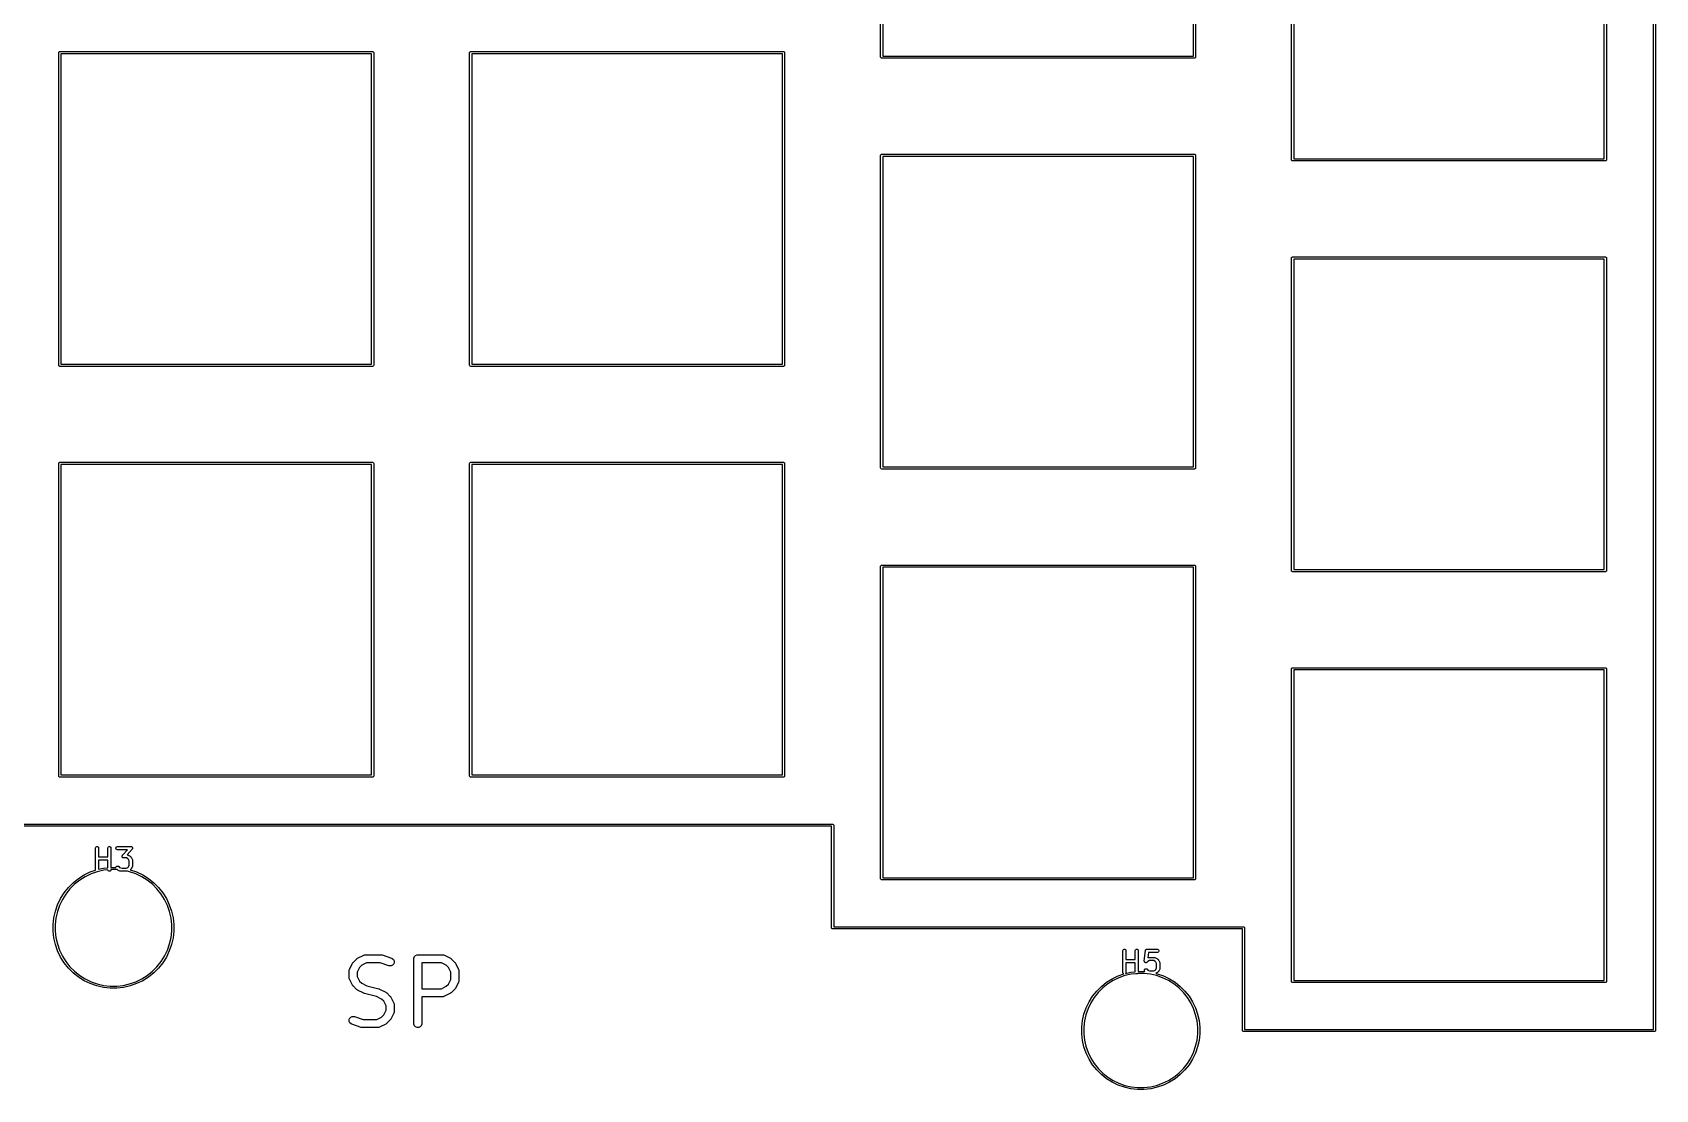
# Model space of a CAD drawing. Extents: x 33 to 314, y -190 to -72.
# Drawn here: x 238.4 to 313.6, y -164.6 to -115.6 of the extents above; entities that cross this region are included whole.
import ezdxf

# ---------------------------------------------------------------- set-up
doc = ezdxf.new("R2010")
doc.units = 0
doc.layers.add('BLACK', color=7, linetype='CONTINUOUS')

msp = doc.modelspace()

# ---------------------------------------------------------------- linework, layer by layer
at = {"layer": 'BLACK', "linetype": 'CONTINUOUS'}
for p, q in [((313.5055, -161.8125), (313.5055, -85.7125)), ((313.6055, -85.6625), (313.6055, -161.8625)), ((277.6805, -116.725), (277.6805, -102.225)), ((277.7805, -102.275), (277.7805, -116.675)), ((292.1805, -116.675), (292.1805, -102.275)), ((292.2805, -102.225), (292.2805, -116.725)), ((296.7305, -121.4875), (296.7305, -106.9875)), ((296.8305, -107.0375), (296.8305, -121.4375)), ((311.2305, -121.4375), (311.2305, -107.0375)), ((311.3305, -106.9875), (311.3305, -121.4875)), ((239.5805, -116.5125), (239.584306, -116.493366)), ((239.5805, -131.0125), (239.5805, -116.5125)), ((239.584306, -116.493366), (239.611366, -116.466306)), ((239.611366, -116.466306), (239.6305, -116.4625)), ((239.6305, -116.4625), (254.1305, -116.4625)), ((239.6805, -116.5625), (239.6805, -130.9625)), ((254.0805, -116.5625), (239.6805, -116.5625)), ((254.0805, -130.9625), (254.0805, -116.5625)), ((254.1305, -116.4625), (254.149634, -116.466306)), ((254.149634, -116.466306), (254.176694, -116.493366)), ((254.176694, -116.493366), (254.1805, -116.5125)), ((254.1805, -116.5125), (254.1805, -131.0125)), ((258.6305, -116.5125), (258.634306, -116.493366)), ((258.6305, -131.0125), (258.6305, -116.5125)), ((258.634306, -116.493366), (258.661366, -116.466306)), ((258.661366, -116.466306), (258.6805, -116.4625)), ((258.6805, -116.4625), (273.1805, -116.4625)), ((258.7305, -116.5625), (258.7305, -130.9625)), ((273.1305, -116.5625), (258.7305, -116.5625)), ((273.1305, -130.9625), (273.1305, -116.5625)), ((273.1805, -116.4625), (273.199634, -116.466306)), ((273.199634, -116.466306), (273.226694, -116.493366)), ((273.226694, -116.493366), (273.2305, -116.5125)), ((273.2305, -116.5125), (273.2305, -131.0125)), ((277.684306, -116.744134), (277.6805, -116.725)), ((277.711366, -116.771194), (277.684306, -116.744134)), ((277.7305, -116.775), (277.711366, -116.771194)), ((292.2305, -116.775), (277.7305, -116.775)), ((277.7805, -116.675), (292.1805, -116.675)), ((292.249634, -116.771194), (292.2305, -116.775)), ((292.276694, -116.744134), (292.249634, -116.771194)), ((292.2805, -116.725), (292.276694, -116.744134)), ((277.6805, -121.275), (277.684306, -121.255866)), ((277.6805, -135.775), (277.6805, -121.275)), ((277.684306, -121.255866), (277.711366, -121.228806)), ((277.711366, -121.228806), (277.7305, -121.225)), ((277.7305, -121.225), (292.2305, -121.225)), ((277.7805, -121.325), (277.7805, -135.725)), ((292.1805, -121.325), (277.7805, -121.325)), ((292.1805, -135.725), (292.1805, -121.325)), ((292.2305, -121.225), (292.249634, -121.228806)), ((292.249634, -121.228806), (292.276694, -121.255866)), ((292.276694, -121.255866), (292.2805, -121.275)), ((292.2805, -121.275), (292.2805, -135.775)), ((296.734306, -121.506634), (296.7305, -121.4875)), ((296.761366, -121.533694), (296.734306, -121.506634)), ((296.7805, -121.5375), (296.761366, -121.533694)), ((311.2805, -121.5375), (296.7805, -121.5375)), ((296.8305, -121.4375), (311.2305, -121.4375)), ((311.299634, -121.533694), (311.2805, -121.5375)), ((311.326694, -121.506634), (311.299634, -121.533694)), ((311.3305, -121.4875), (311.326694, -121.506634)), ((296.7305, -126.0375), (296.734306, -126.018366)), ((296.7305, -140.5375), (296.7305, -126.0375)), ((296.734306, -126.018366), (296.761366, -125.991306)), ((296.761366, -125.991306), (296.7805, -125.9875)), ((296.7805, -125.9875), (311.2805, -125.9875)), ((296.8305, -126.0875), (296.8305, -140.4875)), ((311.2305, -126.0875), (296.8305, -126.0875)), ((311.2305, -140.4875), (311.2305, -126.0875)), ((311.2805, -125.9875), (311.299634, -125.991306)), ((311.299634, -125.991306), (311.326694, -126.018366)), ((311.326694, -126.018366), (311.3305, -126.0375)), ((311.3305, -126.0375), (311.3305, -140.5375)), ((239.584306, -131.031634), (239.5805, -131.0125)), ((239.611366, -131.058694), (239.584306, -131.031634)), ((239.6305, -131.0625), (239.611366, -131.058694)), ((254.1305, -131.0625), (239.6305, -131.0625)), ((239.6805, -130.9625), (254.0805, -130.9625)), ((254.149634, -131.058694), (254.1305, -131.0625)), ((254.176694, -131.031634), (254.149634, -131.058694)), ((254.1805, -131.0125), (254.176694, -131.031634)), ((258.634306, -131.031634), (258.6305, -131.0125)), ((258.661366, -131.058694), (258.634306, -131.031634)), ((258.6805, -131.0625), (258.661366, -131.058694)), ((273.1805, -131.0625), (258.6805, -131.0625)), ((258.7305, -130.9625), (273.1305, -130.9625)), ((273.199634, -131.058694), (273.1805, -131.0625)), ((273.226694, -131.031634), (273.199634, -131.058694)), ((273.2305, -131.0125), (273.226694, -131.031634)), ((239.5805, -135.5625), (239.584306, -135.543366)), ((239.5805, -150.0625), (239.5805, -135.5625)), ((239.584306, -135.543366), (239.611366, -135.516306)), ((239.611366, -135.516306), (239.6305, -135.5125)), ((239.6305, -135.5125), (254.1305, -135.5125)), ((239.6805, -135.6125), (239.6805, -150.0125)), ((254.0805, -135.6125), (239.6805, -135.6125)), ((254.0805, -150.0125), (254.0805, -135.6125)), ((254.1305, -135.5125), (254.149634, -135.516306)), ((254.149634, -135.516306), (254.176694, -135.543366)), ((254.176694, -135.543366), (254.1805, -135.5625)), ((254.1805, -135.5625), (254.1805, -150.0625)), ((258.6305, -135.5625), (258.634306, -135.543366)), ((258.6305, -150.0625), (258.6305, -135.5625)), ((258.634306, -135.543366), (258.661366, -135.516306)), ((258.661366, -135.516306), (258.6805, -135.5125)), ((258.6805, -135.5125), (273.1805, -135.5125)), ((258.7305, -135.6125), (258.7305, -150.0125)), ((273.1305, -135.6125), (258.7305, -135.6125)), ((273.1305, -150.0125), (273.1305, -135.6125)), ((273.1805, -135.5125), (273.199634, -135.516306)), ((273.199634, -135.516306), (273.226694, -135.543366)), ((273.226694, -135.543366), (273.2305, -135.5625)), ((273.2305, -135.5625), (273.2305, -150.0625)), ((277.684306, -135.794134), (277.6805, -135.775)), ((277.711366, -135.821194), (277.684306, -135.794134)), ((277.7305, -135.825), (277.711366, -135.821194)), ((292.2305, -135.825), (277.7305, -135.825)), ((277.7805, -135.725), (292.1805, -135.725)), ((292.249634, -135.821194), (292.2305, -135.825)), ((292.276694, -135.794134), (292.249634, -135.821194)), ((292.2805, -135.775), (292.276694, -135.794134)), ((277.6805, -140.325), (277.684306, -140.305866)), ((277.6805, -154.825), (277.6805, -140.325)), ((277.684306, -140.305866), (277.711366, -140.278806)), ((277.711366, -140.278806), (277.7305, -140.275)), ((277.7305, -140.275), (292.2305, -140.275)), ((277.7805, -140.375), (277.7805, -154.775)), ((292.1805, -140.375), (277.7805, -140.375)), ((292.1805, -154.775), (292.1805, -140.375)), ((292.2305, -140.275), (292.249634, -140.278806)), ((292.249634, -140.278806), (292.276694, -140.305866)), ((292.276694, -140.305866), (292.2805, -140.325)), ((292.2805, -140.325), (292.2805, -154.825)), ((296.734306, -140.556634), (296.7305, -140.5375)), ((296.761366, -140.583694), (296.734306, -140.556634)), ((296.7805, -140.5875), (296.761366, -140.583694)), ((311.2805, -140.5875), (296.7805, -140.5875)), ((296.8305, -140.4875), (311.2305, -140.4875)), ((311.299634, -140.583694), (311.2805, -140.5875)), ((311.326694, -140.556634), (311.299634, -140.583694)), ((311.3305, -140.5375), (311.326694, -140.556634)), ((296.7305, -145.0875), (296.734306, -145.068366)), ((296.7305, -159.5875), (296.7305, -145.0875)), ((296.734306, -145.068366), (296.761366, -145.041306)), ((296.761366, -145.041306), (296.7805, -145.0375)), ((296.7805, -145.0375), (311.2805, -145.0375)), ((296.8305, -145.1375), (296.8305, -159.5375)), ((311.2305, -145.1375), (296.8305, -145.1375)), ((311.2305, -159.5375), (311.2305, -145.1375)), ((311.2805, -145.0375), (311.299634, -145.041306)), ((311.299634, -145.041306), (311.326694, -145.068366)), ((311.326694, -145.068366), (311.3305, -145.0875)), ((311.3305, -145.0875), (311.3305, -159.5875)), ((239.584306, -150.081634), (239.5805, -150.0625)), ((239.611366, -150.108694), (239.584306, -150.081634)), ((239.6305, -150.1125), (239.611366, -150.108694)), ((254.1305, -150.1125), (239.6305, -150.1125)), ((239.6805, -150.0125), (254.0805, -150.0125)), ((254.149634, -150.108694), (254.1305, -150.1125)), ((254.176694, -150.081634), (254.149634, -150.108694)), ((254.1805, -150.0625), (254.176694, -150.081634)), ((258.634306, -150.081634), (258.6305, -150.0625)), ((258.661366, -150.108694), (258.634306, -150.081634)), ((258.6805, -150.1125), (258.661366, -150.108694)), ((273.1805, -150.1125), (258.6805, -150.1125)), ((258.7305, -150.0125), (273.1305, -150.0125)), ((273.199634, -150.108694), (273.1805, -150.1125)), ((273.226694, -150.081634), (273.199634, -150.108694)), ((273.2305, -150.0625), (273.226694, -150.081634)), ((237.3555, -152.2875), (275.4555, -152.2875)), ((275.4055, -152.3875), (237.4055, -152.3875)), ((275.4055, -157.1), (275.4055, -152.3875)), ((275.4555, -152.2875), (275.474634, -152.291306)), ((275.474634, -152.291306), (275.501694, -152.318366)), ((275.501694, -152.318366), (275.5055, -152.3375)), ((275.5055, -152.3375), (275.5055, -157.05)), ((241.281095, -153.404819), (241.282536, -153.390187)), ((241.281095, -154.404819), (241.281095, -153.404819)), ((241.282536, -153.390187), (241.293735, -153.363151)), ((241.293735, -153.363151), (241.314427, -153.342459)), ((241.314427, -153.342459), (241.341463, -153.33126)), ((241.341463, -153.33126), (241.370727, -153.33126)), ((241.370727, -153.33126), (241.397763, -153.342459)), ((241.397763, -153.342459), (241.418455, -153.363151)), ((241.418455, -153.363151), (241.429654, -153.390187)), ((241.429654, -153.390187), (241.431095, -153.404819)), ((241.431095, -153.404819), (241.431095, -153.806009)), ((241.852523, -153.404819), (241.853964, -153.390187)), ((241.852523, -153.806009), (241.852523, -153.404819)), ((241.853964, -153.390187), (241.865163, -153.363151)), ((241.865163, -153.363151), (241.885855, -153.342459)), ((241.885855, -153.342459), (241.912891, -153.33126)), ((241.912891, -153.33126), (241.942155, -153.33126)), ((241.942155, -153.33126), (241.969191, -153.342459)), ((241.969191, -153.342459), (241.989883, -153.363151)), ((241.989883, -153.363151), (242.001082, -153.390187)), ((242.001082, -153.390187), (242.002523, -153.404819)), ((242.002523, -153.404819), (242.002523, -154.302186)), ((242.234917, -153.390187), (242.246116, -153.363151)), ((242.234917, -153.419451), (242.234917, -153.390187)), ((242.246116, -153.446487), (242.234917, -153.419451)), ((242.246116, -153.363151), (242.266808, -153.342459)), ((242.266808, -153.467179), (242.246116, -153.446487)), ((242.266808, -153.342459), (242.293844, -153.33126)), ((242.293844, -153.478378), (242.266808, -153.467179)), ((242.293844, -153.33126), (242.308476, -153.329819)), ((242.308476, -153.479819), (242.293844, -153.478378)), ((242.308476, -153.329819), (242.927523, -153.329819)), ((242.762241, -153.479819), (242.308476, -153.479819)), ((242.537747, -153.736383), (242.762241, -153.479819)), ((242.983966, -153.454207), (242.75707, -153.713516)), ((242.927523, -153.329819), (242.935261, -153.330581)), ((242.935261, -153.330581), (242.937229, -153.33045)), ((242.937229, -153.33045), (242.938584, -153.330908)), ((242.938584, -153.330908), (242.942155, -153.33126)), ((242.942155, -153.33126), (242.953412, -153.335923)), ((242.953412, -153.335923), (242.96495, -153.339825)), ((242.96495, -153.339825), (242.966854, -153.34149)), ((242.966854, -153.34149), (242.969191, -153.342459)), ((242.969191, -153.342459), (242.977801, -153.351069)), ((242.977801, -153.351069), (242.986974, -153.359095)), ((242.988487, -153.447882), (242.983966, -153.454207)), ((242.986974, -153.359095), (242.988096, -153.361364)), ((242.988096, -153.361364), (242.989883, -153.363151)), ((242.989883, -153.446487), (242.988487, -153.447882)), ((242.989883, -153.363151), (242.994543, -153.374401)), ((242.990431, -153.445163), (242.989883, -153.446487)), ((242.992517, -153.442246), (242.990431, -153.445163)), ((242.996418, -153.430708), (242.992517, -153.442246)), ((242.994543, -153.374401), (242.999946, -153.385327)), ((243.001082, -153.419451), (242.996418, -153.430708)), ((242.999946, -153.385327), (243.000114, -153.38785)), ((243.000114, -153.38785), (243.001082, -153.390187)), ((243.001082, -153.390187), (243.001082, -153.402371)), ((243.001082, -153.402371), (243.001892, -153.414525)), ((243.001892, -153.414525), (243.001082, -153.41692)), ((243.001082, -153.41692), (243.001082, -153.419451)), ((241.431095, -153.806009), (241.852523, -153.806009)), ((241.852523, -153.956009), (241.431095, -153.956009)), ((241.431095, -153.956009), (241.431095, -154.387016)), ((241.852523, -154.314394), (241.852523, -153.956009)), ((242.246116, -154.267912), (242.266809, -154.247219)), ((242.266809, -154.247219), (242.293845, -154.236021)), ((242.293845, -154.236021), (242.323108, -154.236021)), ((242.323108, -154.236021), (242.350144, -154.24722)), ((242.350144, -154.24722), (242.36151, -154.256548)), ((242.519821, -153.776065), (242.520631, -153.773669)), ((242.520631, -153.788218), (242.519821, -153.776065)), ((242.520631, -153.771139), (242.525294, -153.759881)), ((242.520631, -153.773669), (242.520631, -153.771139)), ((242.520631, -153.800403), (242.520631, -153.788218)), ((242.521598, -153.802739), (242.520631, -153.800403)), ((242.521767, -153.805263), (242.521598, -153.802739)), ((242.527169, -153.816188), (242.521767, -153.805263)), ((242.525294, -153.759881), (242.529196, -153.748344)), ((242.53183, -153.827439), (242.527169, -153.816188)), ((242.529196, -153.748344), (242.531281, -153.745426)), ((242.531281, -153.745426), (242.53183, -153.744103)), ((242.53183, -153.744103), (242.533225, -153.742707)), ((242.533616, -153.829225), (242.53183, -153.827439)), ((242.533225, -153.742707), (242.537747, -153.736383)), ((242.534739, -153.831495), (242.533616, -153.829225)), ((242.543911, -153.83952), (242.534739, -153.831495)), ((242.552522, -153.848131), (242.543911, -153.83952)), ((242.554858, -153.849099), (242.552522, -153.848131)), ((242.556763, -153.850765), (242.554858, -153.849099)), ((242.5683, -153.854666), (242.556763, -153.850765)), ((242.579558, -153.85933), (242.5683, -153.854666)), ((242.583128, -153.859681), (242.579558, -153.85933)), ((242.584484, -153.86014), (242.583128, -153.859681)), ((242.586451, -153.860008), (242.584484, -153.86014)), ((242.59419, -153.860771), (242.586451, -153.860008)), ((242.719342, -153.860771), (242.59419, -153.860771)), ((242.787858, -153.895029), (242.719342, -153.860771)), ((242.75707, -153.713516), (242.770588, -153.718689)), ((242.770588, -153.718689), (242.865826, -153.766308)), ((242.818265, -153.925436), (242.787858, -153.895029)), ((242.818264, -154.265153), (242.852523, -154.196637)), ((242.852523, -153.993952), (242.818265, -153.925436)), ((242.852523, -154.196637), (242.852523, -153.993952)), ((242.865826, -153.766308), (242.872125, -153.770272)), ((242.872125, -153.770272), (242.873953, -153.77103)), ((242.873953, -153.77103), (242.876009, -153.772718)), ((242.876009, -153.772718), (242.878269, -153.77414)), ((242.878269, -153.77414), (242.879568, -153.775638)), ((242.879568, -153.775638), (242.885318, -153.780357)), ((242.885318, -153.780357), (242.932937, -153.827976)), ((242.932937, -153.827976), (242.937655, -153.833725)), ((242.937655, -153.833725), (242.939154, -153.835025)), ((242.939154, -153.835025), (242.940575, -153.837284)), ((242.940575, -153.837284), (242.942264, -153.839341)), ((242.942264, -153.839341), (242.943021, -153.841168)), ((242.943021, -153.841168), (242.946986, -153.847468)), ((242.946986, -153.847468), (242.994605, -153.942706)), ((242.994605, -153.942706), (242.99986, -153.956437)), ((242.99986, -154.234152), (242.994605, -154.247883)), ((242.99986, -153.956437), (243.000051, -153.959126)), ((243.000051, -154.231462), (242.99986, -154.234152)), ((243.000051, -153.959126), (243.001082, -153.961615)), ((243.001082, -154.228974), (243.000051, -154.231462)), ((243.001082, -153.961615), (243.002523, -153.976247)), ((243.002523, -154.214342), (243.001082, -154.228974)), ((243.002523, -153.976247), (243.002523, -154.214342)), ((240.250749, -155.010545), (240.496435, -154.814617)), ((240.551838, -154.892701), (240.314546, -155.081934)), ((240.496435, -154.814617), (240.762512, -154.64743)), ((240.808825, -154.731225), (240.551838, -154.892701)), ((240.762512, -154.64743), (241.045636, -154.511084)), ((241.082275, -154.599539), (240.808825, -154.731225)), ((241.045636, -154.511084), (241.285697, -154.427082)), ((241.36875, -154.499296), (241.082275, -154.599539)), ((241.282536, -154.419451), (241.281095, -154.404819)), ((241.285697, -154.427082), (241.282536, -154.419451)), ((241.664648, -154.43176), (241.36875, -154.499296)), ((241.431095, -154.387016), (241.64861, -154.337371)), ((241.64861, -154.337371), (241.852523, -154.314394)), ((241.853085, -154.410528), (241.664648, -154.43176)), ((241.853964, -154.419451), (241.853085, -154.410528)), ((241.865163, -154.446487), (241.853964, -154.419451)), ((241.885855, -154.467179), (241.865163, -154.446487)), ((241.912891, -154.478378), (241.885855, -154.467179)), ((241.942155, -154.478378), (241.912891, -154.478378)), ((241.969191, -154.467179), (241.942155, -154.478378)), ((241.989883, -154.446487), (241.969191, -154.467179)), ((242.001082, -154.419451), (241.989883, -154.446487)), ((242.002523, -154.404819), (242.001082, -154.419451)), ((242.002523, -154.302186), (242.234917, -154.302186)), ((242.269754, -154.397778), (242.002523, -154.397778)), ((242.002523, -154.397778), (242.002523, -154.404819)), ((242.234917, -154.294948), (242.246116, -154.267912)), ((242.234917, -154.302186), (242.234917, -154.294948)), ((242.293255, -154.400425), (242.269754, -154.397778)), ((242.303061, -154.410232), (242.293255, -154.400425)), ((242.30881, -154.41495), (242.303061, -154.410232)), ((242.310111, -154.41645), (242.30881, -154.41495)), ((242.31237, -154.417872), (242.310111, -154.41645)), ((242.314427, -154.41956), (242.31237, -154.417872)), ((242.316254, -154.420317), (242.314427, -154.41956)), ((242.322554, -154.424282), (242.316254, -154.420317)), ((242.417792, -154.471901), (242.322554, -154.424282)), ((242.36151, -154.256548), (242.400522, -154.295561)), ((242.400522, -154.295561), (242.454106, -154.322353)), ((242.431523, -154.477156), (242.417792, -154.471901)), ((242.434212, -154.477347), (242.431523, -154.477156)), ((242.436701, -154.478378), (242.434212, -154.477347)), ((242.451333, -154.479819), (242.436701, -154.478378)), ((242.737047, -154.479819), (242.451333, -154.479819)), ((242.454106, -154.322353), (242.520366, -154.329819)), ((242.520366, -154.329819), (242.719342, -154.329819)), ((242.719342, -154.329819), (242.787857, -154.295561)), ((242.751679, -154.478378), (242.737047, -154.479819)), ((242.754168, -154.477346), (242.751679, -154.478378)), ((242.756856, -154.477156), (242.754168, -154.477346)), ((242.761858, -154.475241), (242.756856, -154.477156)), ((242.86725, -154.499296), (242.761858, -154.475241)), ((242.787857, -154.295561), (242.818264, -154.265153)), ((243.153725, -154.599539), (242.86725, -154.499296)), ((242.932937, -154.362613), (242.889276, -154.406273)), ((242.889276, -154.406273), (242.893755, -154.407296)), ((242.893755, -154.407296), (243.190364, -154.511084)), ((242.937655, -154.356863), (242.932937, -154.362613)), ((242.939154, -154.355564), (242.937655, -154.356863)), ((242.940575, -154.353305), (242.939154, -154.355564)), ((242.942265, -154.351247), (242.940575, -154.353305)), ((242.943022, -154.349417), (242.942265, -154.351247)), ((242.946986, -154.343121), (242.943022, -154.349417)), ((242.994605, -154.247883), (242.946986, -154.343121)), ((243.427175, -154.731225), (243.153725, -154.599539)), ((243.190364, -154.511084), (243.473488, -154.64743)), ((243.684162, -154.892701), (243.427175, -154.731225)), ((243.473488, -154.64743), (243.739565, -154.814617)), ((243.921454, -155.081934), (243.684162, -154.892701)), ((243.739565, -154.814617), (243.985251, -155.010545)), ((277.684306, -154.844134), (277.6805, -154.825)), ((277.711366, -154.871194), (277.684306, -154.844134)), ((277.7305, -154.875), (277.711366, -154.871194)), ((292.2305, -154.875), (277.7305, -154.875)), ((277.7805, -154.775), (292.1805, -154.775)), ((292.249634, -154.871194), (292.2305, -154.875)), ((292.276694, -154.844134), (292.249634, -154.871194)), ((292.2805, -154.825), (292.276694, -154.844134)), ((239.529084, -156.027636), (239.66543, -155.744512)), ((239.66543, -155.744512), (239.832617, -155.478435)), ((239.910701, -155.533838), (239.749225, -155.790825)), ((239.832617, -155.478435), (240.028545, -155.232749)), ((240.099934, -155.296546), (239.910701, -155.533838)), ((240.028545, -155.232749), (240.250749, -155.010545)), ((240.314546, -155.081934), (240.099934, -155.296546)), ((244.136066, -155.296546), (243.921454, -155.081934)), ((243.985251, -155.010545), (244.207455, -155.232749)), ((244.325299, -155.533838), (244.136066, -155.296546)), ((244.207455, -155.232749), (244.403383, -155.478435)), ((244.486775, -155.790825), (244.325299, -155.533838)), ((244.403383, -155.478435), (244.57057, -155.744512)), ((244.57057, -155.744512), (244.706916, -156.027636)), ((239.355371, -156.63061), (239.425296, -156.324245)), ((239.425296, -156.324245), (239.529084, -156.027636)), ((239.517296, -156.35075), (239.44976, -156.646648)), ((239.617539, -156.064275), (239.517296, -156.35075)), ((239.749225, -155.790825), (239.617539, -156.064275)), ((244.618461, -156.064275), (244.486775, -155.790825)), ((244.718704, -156.35075), (244.618461, -156.064275)), ((244.706916, -156.027636), (244.810704, -156.324245)), ((244.78624, -156.646648), (244.718704, -156.35075)), ((244.810704, -156.324245), (244.880629, -156.63061)), ((239.320186, -156.942878), (239.355371, -156.63061)), ((239.320186, -156.948246), (239.320186, -156.942878)), ((239.320186, -157.257122), (239.320186, -156.948246)), ((239.355371, -157.56939), (239.320186, -157.257122)), ((239.44976, -156.646648), (239.415778, -156.948246)), ((239.415778, -156.948246), (239.415778, -157.251754)), ((239.415778, -157.251754), (239.44976, -157.553352)), ((244.820222, -156.948246), (244.78624, -156.646648)), ((244.78624, -157.553352), (244.820222, -157.251754)), ((244.820222, -157.251754), (244.820222, -156.948246)), ((244.880629, -156.63061), (244.915814, -156.942878)), ((244.915814, -157.257122), (244.880629, -157.56939)), ((244.915814, -156.942878), (244.915814, -157.257122)), ((275.409306, -157.119134), (275.4055, -157.1)), ((275.436366, -157.146194), (275.409306, -157.119134)), ((275.4555, -157.15), (275.436366, -157.146194)), ((294.4555, -157.15), (275.4555, -157.15)), ((275.5055, -157.05), (294.5055, -157.05)), ((294.4555, -161.8625), (294.4555, -157.15)), ((294.5055, -157.05), (294.524634, -157.053806)), ((294.524634, -157.053806), (294.551694, -157.080866)), ((294.551694, -157.080866), (294.5555, -157.1)), ((294.5555, -157.1), (294.5555, -161.8125)), ((239.425296, -157.875755), (239.355371, -157.56939)), ((239.529084, -158.172364), (239.425296, -157.875755)), ((239.44976, -157.553352), (239.517296, -157.84925)), ((239.517296, -157.84925), (239.617539, -158.135725)), ((244.618461, -158.135725), (244.718704, -157.84925)), ((244.810704, -157.875755), (244.706916, -158.172364)), ((244.718704, -157.84925), (244.78624, -157.553352)), ((244.880629, -157.56939), (244.810704, -157.875755)), ((239.66543, -158.455488), (239.529084, -158.172364)), ((239.617539, -158.135725), (239.749225, -158.409175)), ((239.832617, -158.721565), (239.66543, -158.455488)), ((239.749225, -158.409175), (239.910701, -158.666162)), ((240.028545, -158.967251), (239.832617, -158.721565)), ((239.910701, -158.666162), (240.099934, -158.903454)), ((244.136066, -158.903454), (244.325299, -158.666162)), ((244.403383, -158.721565), (244.207455, -158.967251)), ((244.325299, -158.666162), (244.486775, -158.409175)), ((244.57057, -158.455488), (244.403383, -158.721565)), ((244.486775, -158.409175), (244.618461, -158.135725)), ((244.706916, -158.172364), (244.57057, -158.455488)), ((253.062933, -159.025932), (253.20579, -158.740218)), ((253.20579, -158.740218), (253.2157, -158.724473)), ((253.2157, -158.724473), (253.217595, -158.719901)), ((253.217595, -158.719901), (253.221821, -158.714751)), ((253.221821, -158.714751), (253.225371, -158.709112)), ((253.225371, -158.709112), (253.22911, -158.705868)), ((253.22911, -158.705868), (253.240912, -158.691488)), ((253.240912, -158.691488), (253.383769, -158.548632)), ((253.383769, -158.548632), (253.398151, -158.536828)), ((253.398151, -158.536828), (253.401394, -158.53309)), ((253.401394, -158.53309), (253.407029, -158.529542)), ((253.407029, -158.529542), (253.412182, -158.525314)), ((253.412182, -158.525314), (253.416757, -158.523418)), ((253.416757, -158.523418), (253.4325, -158.513509)), ((253.4325, -158.513509), (253.718215, -158.370652)), ((253.846329, -158.725857), (253.62742, -158.83531)), ((253.718215, -158.370652), (253.752543, -158.357516)), ((253.752543, -158.357516), (253.759263, -158.357038)), ((253.759263, -158.357038), (253.765488, -158.35446)), ((253.765488, -158.35446), (253.802067, -158.350857)), ((253.802067, -158.350857), (254.516352, -158.350857)), ((254.485925, -158.725857), (253.846329, -158.725857)), ((254.885631, -158.859092), (254.485925, -158.725857)), ((254.516352, -158.350857), (254.534867, -158.35268)), ((254.534867, -158.35268), (254.539803, -158.35233)), ((254.539803, -158.35233), (254.546297, -158.353806)), ((254.546297, -158.353806), (254.552931, -158.35446)), ((254.552931, -158.35446), (254.557505, -158.356354)), ((254.557505, -158.356354), (254.575645, -158.360479)), ((254.575645, -158.360479), (255.004216, -158.503336)), ((255.004216, -158.503336), (255.037779, -158.518321)), ((255.037779, -158.518321), (255.093047, -158.566254)), ((255.093047, -158.566254), (255.125765, -158.631691)), ((255.130951, -158.704665), (255.107816, -158.774069)), ((255.125765, -158.631691), (255.130951, -158.704665)), ((256.043138, -158.538357), (256.046741, -158.501778)), ((256.043138, -161.538357), (256.043138, -158.538357)), ((256.046741, -158.501778), (256.074737, -158.434188)), ((256.074737, -158.434188), (256.126469, -158.382456)), ((256.126469, -158.382456), (256.194059, -158.35446)), ((256.194059, -158.35446), (256.230638, -158.350857)), ((256.230638, -158.350857), (257.373495, -158.350857)), ((257.329233, -158.725857), (256.418138, -158.725857)), ((256.418138, -158.725857), (256.418138, -159.922285)), ((257.54814, -158.83531), (257.329233, -158.725857)), ((257.373495, -158.350857), (257.410074, -158.35446)), ((257.410074, -158.35446), (257.416298, -158.357038)), ((257.416298, -158.357038), (257.423019, -158.357516)), ((257.423019, -158.357516), (257.457347, -158.370652)), ((257.457347, -158.370652), (257.743062, -158.513509)), ((257.743062, -158.513509), (257.758804, -158.523418)), ((257.758804, -158.523418), (257.76338, -158.525314)), ((257.76338, -158.525314), (257.768533, -158.529542)), ((257.768533, -158.529542), (257.774168, -158.53309)), ((257.774168, -158.53309), (257.777409, -158.536826)), ((257.777409, -158.536826), (257.791793, -158.548631)), ((257.791793, -158.548631), (257.934649, -158.691488)), ((257.934649, -158.691488), (257.946452, -158.70587)), ((257.946452, -158.70587), (257.950191, -158.709113)), ((257.950191, -158.709113), (257.953739, -158.714749)), ((257.953739, -158.714749), (257.957967, -158.719901)), ((257.957967, -158.719901), (257.959861, -158.724475)), ((257.959861, -158.724475), (257.969772, -158.740218)), ((257.969772, -158.740218), (258.112629, -159.025932)), ((288.906095, -158.167319), (288.907536, -158.152687)), ((288.906095, -159.167319), (288.906095, -158.167319)), ((288.907536, -158.152687), (288.918735, -158.125651)), ((288.918735, -158.125651), (288.939427, -158.104959)), ((288.939427, -158.104959), (288.966463, -158.09376)), ((288.966463, -158.09376), (288.995727, -158.09376)), ((288.995727, -158.09376), (289.022763, -158.104959)), ((289.022763, -158.104959), (289.043455, -158.125651)), ((289.043455, -158.125651), (289.054654, -158.152687)), ((289.054654, -158.152687), (289.056095, -158.167319)), ((289.056095, -158.167319), (289.056095, -158.568509)), ((289.056095, -158.568509), (289.477523, -158.568509)), ((289.477523, -158.718509), (289.056095, -158.718509)), ((289.056095, -158.718509), (289.056095, -159.167319)), ((289.477523, -158.167319), (289.478964, -158.152687)), ((289.477523, -158.568509), (289.477523, -158.167319)), ((289.477523, -159.136789), (289.477523, -158.718509)), ((289.478964, -158.152687), (289.490163, -158.125651)), ((289.490163, -158.125651), (289.510855, -158.104959)), ((289.510855, -158.104959), (289.537891, -158.09376)), ((289.537891, -158.09376), (289.567155, -158.09376)), ((289.567155, -158.09376), (289.594191, -158.104959)), ((289.594191, -158.104959), (289.614883, -158.125651)), ((289.614883, -158.125651), (289.626082, -158.152687)), ((289.626082, -158.152687), (289.627523, -158.167319)), ((289.627523, -158.167319), (289.627523, -159.124204)), ((289.906445, -158.650749), (289.906467, -158.636046)), ((289.907536, -158.654364), (289.906445, -158.650749)), ((289.906467, -158.636046), (289.954086, -158.159856)), ((289.907536, -158.65814), (289.907536, -158.654364)), ((289.91173, -158.668265), (289.907536, -158.65814)), ((289.914898, -158.678765), (289.91173, -158.668265)), ((289.917289, -158.681688), (289.914898, -158.678765)), ((289.918735, -158.685177), (289.917289, -158.681688)), ((289.926488, -158.69293), (289.918735, -158.685177)), ((289.933429, -158.701413), (289.926488, -158.69293)), ((289.936755, -158.703197), (289.933429, -158.701413)), ((289.939427, -158.705869), (289.936755, -158.703197)), ((289.949554, -158.710064), (289.939427, -158.705869)), ((289.959216, -158.715247), (289.949554, -158.710064)), ((289.954086, -158.159856), (289.955155, -158.154523)), ((289.955155, -158.152687), (289.955868, -158.150964)), ((289.955155, -158.154523), (289.955155, -158.152687)), ((289.955868, -158.150964), (289.956976, -158.14544)), ((289.956976, -158.14544), (289.962158, -158.13578)), ((289.962975, -158.715622), (289.959216, -158.715247)), ((289.962158, -158.13578), (289.966354, -158.125651)), ((289.966464, -158.717068), (289.962975, -158.715622)), ((289.966354, -158.125651), (289.969025, -158.122979)), ((289.977425, -158.717068), (289.966464, -158.717068)), ((289.969025, -158.122979), (289.97081, -158.119653)), ((289.97081, -158.119653), (289.979292, -158.112712)), ((289.988335, -158.718159), (289.977425, -158.717068)), ((289.979292, -158.112712), (289.987046, -158.104959)), ((289.987046, -158.104959), (289.990534, -158.103513)), ((289.991951, -158.717068), (289.988335, -158.718159)), ((289.990534, -158.103513), (289.993458, -158.101122)), ((289.995726, -158.717068), (289.991951, -158.717068)), ((289.993458, -158.101122), (290.003955, -158.097954)), ((290.005851, -158.712873), (289.995726, -158.717068)), ((290.003955, -158.097954), (290.014082, -158.09376)), ((290.016351, -158.709706), (290.005851, -158.712873)), ((290.014082, -158.09376), (290.019687, -158.093207)), ((290.019274, -158.707314), (290.016351, -158.709706)), ((290.022763, -158.705869), (290.019274, -158.707314)), ((290.019687, -158.093207), (290.021474, -158.092669)), ((290.021474, -158.092669), (290.023302, -158.092851)), ((290.034128, -158.696542), (290.022763, -158.705869)), ((290.023302, -158.092851), (290.028714, -158.092319)), ((290.028714, -158.092319), (290.504904, -158.092319)), ((290.073141, -158.657529), (290.034128, -158.696542)), ((290.096588, -158.242319), (290.071769, -158.490509)), ((290.071769, -158.490509), (290.090411, -158.481189)), ((290.141657, -158.623271), (290.073141, -158.657529)), ((290.090411, -158.481189), (290.104142, -158.475934)), ((290.504904, -158.242319), (290.096588, -158.242319)), ((290.104142, -158.475934), (290.106831, -158.475742)), ((290.106831, -158.475742), (290.10932, -158.474712)), ((290.10932, -158.474712), (290.123952, -158.473271)), ((290.123952, -158.473271), (290.362047, -158.473271)), ((290.344342, -158.623271), (290.141657, -158.623271)), ((290.412858, -158.657529), (290.344342, -158.623271)), ((290.362047, -158.473271), (290.376679, -158.474712)), ((290.376679, -158.474712), (290.379168, -158.475743)), ((290.379168, -158.475743), (290.381856, -158.475934)), ((290.381856, -158.475934), (290.395588, -158.481189)), ((290.395588, -158.481189), (290.490826, -158.528808)), ((290.443265, -158.687936), (290.412858, -158.657529)), ((290.477523, -158.756452), (290.443265, -158.687936)), ((290.477523, -158.959137), (290.477523, -158.756452)), ((290.490826, -158.528808), (290.497125, -158.532772)), ((290.497125, -158.532772), (290.498953, -158.53353)), ((290.498953, -158.53353), (290.501009, -158.535218)), ((290.501009, -158.535218), (290.503269, -158.53664)), ((290.503269, -158.53664), (290.504568, -158.538138)), ((290.504568, -158.538138), (290.510318, -158.542857)), ((290.504904, -158.092319), (290.519536, -158.09376)), ((290.519536, -158.240878), (290.504904, -158.242319)), ((290.510318, -158.542857), (290.557937, -158.590476)), ((290.519536, -158.09376), (290.546572, -158.104959)), ((290.546572, -158.229679), (290.519536, -158.240878)), ((290.546572, -158.104959), (290.567264, -158.125651)), ((290.567264, -158.208987), (290.546572, -158.229679)), ((290.557937, -158.590476), (290.562655, -158.596225)), ((290.562655, -158.596225), (290.564154, -158.597525)), ((290.564154, -158.597525), (290.565575, -158.599784)), ((290.565575, -158.599784), (290.567264, -158.601841)), ((290.567264, -158.125651), (290.578463, -158.152687)), ((290.578463, -158.181951), (290.567264, -158.208987)), ((290.567264, -158.601841), (290.568021, -158.603668)), ((290.568021, -158.603668), (290.571986, -158.609968)), ((290.571986, -158.609968), (290.619605, -158.705206)), ((290.578463, -158.152687), (290.578463, -158.181951)), ((290.619605, -158.705206), (290.62486, -158.718937)), ((290.62486, -158.718937), (290.625051, -158.721626)), ((290.625051, -158.721626), (290.626082, -158.724115)), ((290.626082, -158.724115), (290.627523, -158.738747)), ((290.627523, -158.738747), (290.627523, -158.976842)), ((240.250749, -159.189455), (240.028545, -158.967251)), ((240.099934, -158.903454), (240.314546, -159.118066)), ((240.496435, -159.385383), (240.250749, -159.189455)), ((240.314546, -159.118066), (240.551838, -159.307299)), ((240.762512, -159.55257), (240.496435, -159.385383)), ((240.551838, -159.307299), (240.808825, -159.468775)), ((240.808825, -159.468775), (241.082275, -159.600461)), ((243.153725, -159.600461), (243.427175, -159.468775)), ((243.427175, -159.468775), (243.684162, -159.307299)), ((243.739565, -159.385383), (243.473488, -159.55257)), ((243.684162, -159.307299), (243.921454, -159.118066)), ((243.985251, -159.189455), (243.739565, -159.385383)), ((243.921454, -159.118066), (244.136066, -158.903454)), ((244.207455, -158.967251), (243.985251, -159.189455)), ((253.043138, -159.109785), (253.046741, -159.073206)), ((253.043138, -159.3955), (253.043138, -159.109785)), ((253.046741, -159.432079), (253.043138, -159.3955)), ((253.046741, -159.073206), (253.049319, -159.066981)), ((253.049319, -159.438303), (253.046741, -159.432079)), ((253.049319, -159.066981), (253.049797, -159.060261)), ((253.049797, -159.445024), (253.049319, -159.438303)), ((253.049797, -159.060261), (253.062933, -159.025932)), ((253.062933, -159.479353), (253.049797, -159.445024)), ((253.20579, -159.765067), (253.062933, -159.479353)), ((253.527592, -158.935139), (253.418138, -159.154048)), ((253.418138, -159.154048), (253.418138, -159.351237)), ((253.418138, -159.351237), (253.527592, -159.570145)), ((253.62742, -158.83531), (253.527592, -158.935139)), ((254.921472, -158.867241), (254.885631, -158.859092)), ((254.994447, -158.862056), (254.921472, -158.867241)), ((255.059883, -158.829337), (254.994447, -158.862056)), ((255.107816, -158.774069), (255.059883, -158.829337)), ((257.647969, -158.935138), (257.54814, -158.83531)), ((257.757424, -159.154048), (257.647969, -158.935138)), ((257.647969, -159.713003), (257.757424, -159.494094)), ((257.757424, -159.494094), (257.757424, -159.154048)), ((258.112629, -159.025932), (258.125765, -159.060261)), ((258.125765, -159.060261), (258.126242, -159.066981)), ((258.126242, -159.066981), (258.128821, -159.073206)), ((258.128821, -159.073206), (258.132424, -159.109785)), ((258.132424, -159.109785), (258.132424, -159.538357)), ((288.15593, -159.625734), (288.416347, -159.462103)), ((288.416347, -159.462103), (288.693448, -159.328658)), ((288.730123, -159.417199), (288.462705, -159.545981)), ((288.693448, -159.328658), (288.956318, -159.236675)), ((289.010279, -159.319168), (288.730123, -159.417199)), ((288.907536, -159.181951), (288.906095, -159.167319)), ((288.918735, -159.208987), (288.907536, -159.181951)), ((288.939427, -159.229679), (288.918735, -159.208987)), ((288.956318, -159.236675), (288.939427, -159.229679)), ((289.299649, -159.253121), (289.010279, -159.319168)), ((289.037671, -159.21477), (289.283596, -159.158639)), ((289.043455, -159.208987), (289.037671, -159.21477)), ((289.054654, -159.181951), (289.043455, -159.208987)), ((289.056095, -159.167319), (289.054654, -159.181951)), ((289.283596, -159.158639), (289.477523, -159.136789)), ((289.510535, -159.229359), (289.299649, -159.253121)), ((289.510855, -159.229679), (289.510535, -159.229359)), ((289.537891, -159.240878), (289.510855, -159.229679)), ((289.567155, -159.240878), (289.537891, -159.240878)), ((289.594191, -159.229679), (289.567155, -159.240878)), ((289.603981, -159.219889), (289.594191, -159.229679)), ((289.891406, -159.219889), (289.603981, -159.219889)), ((289.627523, -159.124204), (289.896779, -159.124204)), ((290.186351, -159.253121), (289.891406, -159.219889)), ((289.896779, -159.124204), (289.931009, -159.12806)), ((289.907536, -159.057448), (289.918735, -159.030412)), ((289.907536, -159.086711), (289.907536, -159.057448)), ((289.918734, -159.113747), (289.907536, -159.086711)), ((289.928061, -159.125112), (289.918734, -159.113747)), ((289.918735, -159.030412), (289.939428, -159.009719)), ((289.931009, -159.12806), (289.928061, -159.125112)), ((289.939428, -159.009719), (289.966464, -158.998521)), ((289.966464, -158.998521), (289.995727, -158.998521)), ((289.995727, -158.998521), (290.022763, -159.00972)), ((290.022763, -159.00972), (290.034129, -159.019048)), ((290.034129, -159.019048), (290.073141, -159.058061)), ((290.073141, -159.058061), (290.141657, -159.092319)), ((290.141657, -159.092319), (290.344342, -159.092319)), ((290.475721, -159.319168), (290.186351, -159.253121)), ((290.344342, -159.092319), (290.412857, -159.058061)), ((290.412857, -159.058061), (290.443264, -159.027653)), ((290.490826, -159.186782), (290.439074, -159.212657)), ((290.439074, -159.212657), (290.502252, -159.227078)), ((290.443264, -159.027653), (290.477523, -158.959137)), ((290.755877, -159.417199), (290.475721, -159.319168)), ((290.497125, -159.182817), (290.490826, -159.186782)), ((290.498953, -159.18206), (290.497125, -159.182817)), ((290.501009, -159.180372), (290.498953, -159.18206)), ((290.503269, -159.17895), (290.501009, -159.180372)), ((290.502252, -159.227078), (290.792552, -159.328658)), ((290.504569, -159.17745), (290.503269, -159.17895)), ((290.510319, -159.172732), (290.504569, -159.17745)), ((290.557937, -159.125113), (290.510319, -159.172732)), ((290.562655, -159.119363), (290.557937, -159.125113)), ((290.564154, -159.118064), (290.562655, -159.119363)), ((290.565575, -159.115805), (290.564154, -159.118064)), ((290.567265, -159.113747), (290.565575, -159.115805)), ((290.568022, -159.111917), (290.567265, -159.113747)), ((290.571986, -159.105621), (290.568022, -159.111917)), ((290.619605, -159.010383), (290.571986, -159.105621)), ((290.62486, -158.996652), (290.619605, -159.010383)), ((290.625051, -158.993962), (290.62486, -158.996652)), ((290.626082, -158.991474), (290.625051, -158.993962)), ((290.627523, -158.976842), (290.626082, -158.991474)), ((291.023295, -159.545981), (290.755877, -159.417199)), ((290.792552, -159.328658), (291.069653, -159.462103)), ((291.069653, -159.462103), (291.33007, -159.625734)), ((241.045636, -159.688916), (240.762512, -159.55257)), ((241.342245, -159.792704), (241.045636, -159.688916)), ((241.082275, -159.600461), (241.36875, -159.700704)), ((241.64861, -159.862629), (241.342245, -159.792704)), ((241.36875, -159.700704), (241.664648, -159.76824)), ((241.960878, -159.897814), (241.64861, -159.862629)), ((241.664648, -159.76824), (241.966246, -159.802222)), ((242.275122, -159.897814), (241.960878, -159.897814)), ((241.966246, -159.802222), (242.269754, -159.802222)), ((242.269754, -159.802222), (242.571352, -159.76824)), ((242.58739, -159.862629), (242.275122, -159.897814)), ((242.571352, -159.76824), (242.86725, -159.700704)), ((242.893755, -159.792704), (242.58739, -159.862629)), ((242.86725, -159.700704), (243.153725, -159.600461)), ((243.190364, -159.688916), (242.893755, -159.792704)), ((243.473488, -159.55257), (243.190364, -159.688916)), ((253.2157, -159.780811), (253.20579, -159.765067)), ((253.217595, -159.785384), (253.2157, -159.780811)), ((253.221821, -159.790533), (253.217595, -159.785384)), ((253.225371, -159.796173), (253.221821, -159.790533)), ((253.22911, -159.799416), (253.225371, -159.796173)), ((253.240912, -159.813797), (253.22911, -159.799416)), ((253.383769, -159.956653), (253.240912, -159.813797)), ((253.398151, -159.968456), (253.383769, -159.956653)), ((253.401394, -159.972195), (253.398151, -159.968456)), ((253.407029, -159.975742), (253.401394, -159.972195)), ((253.412182, -159.979971), (253.407029, -159.975742)), ((253.416757, -159.981866), (253.412182, -159.979971)), ((253.4325, -159.991776), (253.416757, -159.981866)), ((253.718215, -160.134633), (253.4325, -159.991776)), ((253.527592, -159.570145), (253.62742, -159.669974)), ((253.62742, -159.669974), (253.867507, -159.790017)), ((253.720891, -160.135657), (253.718215, -160.134633)), ((253.721979, -160.136463), (253.720891, -160.135657)), ((253.737339, -160.141951), (253.721979, -160.136463)), ((253.752543, -160.147769), (253.737339, -160.141951)), ((253.75389, -160.147864), (253.752543, -160.147769)), ((253.756592, -160.14883), (253.75389, -160.147864)), ((254.308054, -160.286695), (253.756592, -160.14883)), ((253.867507, -159.790017), (254.418971, -159.927883)), ((254.418971, -159.927883), (254.421672, -159.928848)), ((254.421672, -159.928848), (254.423019, -159.928944)), ((254.423019, -159.928944), (254.43823, -159.934764)), ((254.43823, -159.934764), (254.453584, -159.940251)), ((254.453584, -159.940251), (254.454669, -159.941055)), ((254.454669, -159.941055), (254.457347, -159.94208)), ((254.457347, -159.94208), (254.743062, -160.084937)), ((254.743062, -160.084937), (254.758804, -160.094846)), ((254.758804, -160.094846), (254.76338, -160.096742)), ((254.76338, -160.096742), (254.768532, -160.10097)), ((254.768532, -160.10097), (254.774168, -160.104518)), ((254.774168, -160.104518), (254.77741, -160.108256)), ((254.77741, -160.108256), (254.791793, -160.12006)), ((254.791793, -160.12006), (254.93465, -160.262918)), ((254.93465, -160.262918), (254.946451, -160.277298)), ((256.418138, -159.922285), (257.329233, -159.922285)), ((257.329233, -159.922285), (257.54814, -159.812831)), ((257.743062, -160.134633), (257.457347, -160.27749)), ((257.54814, -159.812831), (257.647969, -159.713003)), ((257.758804, -160.124723), (257.743062, -160.134633)), ((257.76338, -160.122828), (257.758804, -160.124723)), ((257.768533, -160.118599), (257.76338, -160.122828)), ((257.774168, -160.115052), (257.768533, -160.118599)), ((257.777409, -160.111315), (257.774168, -160.115052)), ((257.791793, -160.099511), (257.777409, -160.111315)), ((257.934649, -159.956654), (257.791793, -160.099511)), ((257.946452, -159.942271), (257.934649, -159.956654)), ((257.950191, -159.939029), (257.946452, -159.942271)), ((257.953739, -159.933392), (257.950191, -159.939029)), ((257.957967, -159.928241), (257.953739, -159.933392)), ((257.959861, -159.923666), (257.957967, -159.928241)), ((257.969772, -159.907924), (257.959861, -159.923666)), ((258.112629, -159.62221), (257.969772, -159.907924)), ((258.125765, -159.587881), (258.112629, -159.62221)), ((258.126242, -159.58116), (258.125765, -159.587881)), ((258.128821, -159.574936), (258.126242, -159.58116)), ((258.132424, -159.538357), (258.128821, -159.574936)), ((287.506234, -160.27543), (287.697994, -160.034971)), ((287.769453, -160.098831), (287.584394, -160.330887)), ((287.697994, -160.034971), (287.915471, -159.817494)), ((287.979331, -159.888953), (287.769453, -160.098831)), ((287.915471, -159.817494), (288.15593, -159.625734)), ((288.211387, -159.703894), (287.979331, -159.888953)), ((288.462705, -159.545981), (288.211387, -159.703894)), ((291.274613, -159.703894), (291.023295, -159.545981)), ((291.506669, -159.888953), (291.274613, -159.703894)), ((291.33007, -159.625734), (291.570529, -159.817494)), ((291.716547, -160.098831), (291.506669, -159.888953)), ((291.570529, -159.817494), (291.788006, -160.034971)), ((291.901606, -160.330887), (291.716547, -160.098831)), ((291.788006, -160.034971), (291.979766, -160.27543)), ((296.734306, -159.606634), (296.7305, -159.5875)), ((296.761366, -159.633694), (296.734306, -159.606634)), ((296.7805, -159.6375), (296.761366, -159.633694)), ((311.2805, -159.6375), (296.7805, -159.6375)), ((296.8305, -159.5375), (311.2305, -159.5375)), ((311.299634, -159.633694), (311.2805, -159.6375)), ((311.326694, -159.606634), (311.299634, -159.633694)), ((311.3305, -159.5875), (311.326694, -159.606634)), ((254.548141, -160.406738), (254.308054, -160.286695)), ((254.647968, -160.506566), (254.548141, -160.406738)), ((254.757424, -160.725477), (254.647968, -160.506566)), ((254.647968, -161.141575), (254.757424, -160.922665)), ((254.757424, -160.922665), (254.757424, -160.725477)), ((254.946451, -160.277298), (254.950191, -160.280542)), ((254.950191, -160.280542), (254.953741, -160.286181)), ((254.953741, -160.286181), (254.957967, -160.291331)), ((254.957967, -160.291331), (254.95986, -160.295902)), ((254.95986, -160.295902), (254.969772, -160.311647)), ((254.969772, -160.311647), (255.112629, -160.597361)), ((255.112629, -160.597361), (255.125765, -160.63169)), ((255.125765, -161.016452), (255.112629, -161.050781)), ((255.125765, -160.63169), (255.126242, -160.63841)), ((255.126242, -161.009731), (255.125765, -161.016452)), ((255.126242, -160.63841), (255.128821, -160.644635)), ((255.128821, -161.003507), (255.126242, -161.009731)), ((255.128821, -160.644635), (255.132424, -160.681214)), ((255.132424, -160.966928), (255.128821, -161.003507)), ((255.132424, -160.681214), (255.132424, -160.966928)), ((257.373495, -160.297285), (256.418138, -160.297285)), ((256.418138, -160.297285), (256.418138, -161.538357)), ((257.410074, -160.293682), (257.373495, -160.297285)), ((257.416298, -160.291103), (257.410074, -160.293682)), ((257.423019, -160.290626), (257.416298, -160.291103)), ((257.457347, -160.27749), (257.423019, -160.290626)), ((287.107578, -161.103248), (287.209158, -160.812948)), ((287.297699, -160.849623), (287.199668, -161.129779)), ((287.209158, -160.812948), (287.342603, -160.535847)), ((287.426481, -160.582205), (287.297699, -160.849623)), ((287.342603, -160.535847), (287.506234, -160.27543)), ((287.584394, -160.330887), (287.426481, -160.582205)), ((292.059519, -160.582205), (291.901606, -160.330887)), ((291.979766, -160.27543), (292.143397, -160.535847)), ((292.188301, -160.849623), (292.059519, -160.582205)), ((292.143397, -160.535847), (292.276842, -160.812948)), ((292.286332, -161.129779), (292.188301, -160.849623)), ((292.276842, -160.812948), (292.378422, -161.103248)), ((253.044611, -161.372049), (253.067745, -161.302645)), ((253.049796, -161.445023), (253.044611, -161.372049)), ((253.082514, -161.51046), (253.049796, -161.445023)), ((253.067745, -161.302645), (253.115678, -161.247376)), ((253.137783, -161.558393), (253.082514, -161.51046)), ((253.115678, -161.247376), (253.181115, -161.214658)), ((253.171345, -161.573378), (253.137783, -161.558393)), ((253.599917, -161.716235), (253.171345, -161.573378)), ((253.181115, -161.214658), (253.254089, -161.209473)), ((253.254089, -161.209473), (253.289931, -161.217622)), ((253.289931, -161.217622), (253.689636, -161.350857)), ((253.618056, -161.720359), (253.599917, -161.716235)), ((253.622631, -161.722254), (253.618056, -161.720359)), ((253.629262, -161.722907), (253.622631, -161.722254)), ((253.635758, -161.724384), (253.629262, -161.722907)), ((253.640694, -161.724033), (253.635758, -161.724384)), ((253.65921, -161.725857), (253.640694, -161.724033)), ((254.373495, -161.725857), (253.65921, -161.725857)), ((253.689636, -161.350857), (254.329233, -161.350857)), ((254.329233, -161.350857), (254.548141, -161.241403)), ((254.410074, -161.722254), (254.373495, -161.725857)), ((254.416298, -161.719675), (254.410074, -161.722254)), ((254.423019, -161.719198), (254.416298, -161.719675)), ((254.457347, -161.706062), (254.423019, -161.719198)), ((254.743062, -161.563205), (254.457347, -161.706062)), ((254.548141, -161.241403), (254.647968, -161.141575)), ((254.758804, -161.553295), (254.743062, -161.563205)), ((254.76338, -161.5514), (254.758804, -161.553295)), ((254.768532, -161.547171), (254.76338, -161.5514)), ((254.774168, -161.543624), (254.768532, -161.547171)), ((254.77741, -161.539885), (254.774168, -161.543624)), ((254.791793, -161.528082), (254.77741, -161.539885)), ((254.93465, -161.385224), (254.791793, -161.528082)), ((254.946451, -161.370843), (254.93465, -161.385224)), ((254.950191, -161.3676), (254.946451, -161.370843)), ((254.953741, -161.36196), (254.950191, -161.3676)), ((254.957967, -161.356811), (254.953741, -161.36196)), ((254.95986, -161.352239), (254.957967, -161.356811)), ((254.969772, -161.336495), (254.95986, -161.352239)), ((255.112629, -161.050781), (254.969772, -161.336495)), ((256.046741, -161.574936), (256.043138, -161.538357)), ((256.074737, -161.642526), (256.046741, -161.574936)), ((256.126469, -161.694258), (256.074737, -161.642526)), ((256.194059, -161.722254), (256.126469, -161.694258)), ((256.267217, -161.722254), (256.194059, -161.722254)), ((256.334807, -161.694258), (256.267217, -161.722254)), ((256.386539, -161.642526), (256.334807, -161.694258)), ((256.414535, -161.574936), (256.386539, -161.642526)), ((256.418138, -161.538357), (256.414535, -161.574936)), ((287.004704, -161.708721), (287.039139, -161.403096)), ((287.004704, -161.714094), (287.004704, -161.708721)), ((287.004704, -162.016279), (287.004704, -161.714094)), ((287.039139, -161.403096), (287.107578, -161.103248)), ((287.133621, -161.419149), (287.100389, -161.714094)), ((287.100389, -161.714094), (287.100389, -162.010906)), ((287.199668, -161.129779), (287.133621, -161.419149)), ((292.352379, -161.419149), (292.286332, -161.129779)), ((292.385611, -161.714094), (292.352379, -161.419149)), ((292.378422, -161.103248), (292.446861, -161.403096)), ((292.385611, -162.010906), (292.385611, -161.714094)), ((292.446861, -161.403096), (292.481296, -161.708721)), ((292.481296, -161.708721), (292.481296, -162.016279)), ((287.039139, -162.321904), (287.004704, -162.016279)), ((287.107578, -162.621752), (287.039139, -162.321904)), ((287.100389, -162.010906), (287.133621, -162.305851)), ((287.133621, -162.305851), (287.199668, -162.595221)), ((292.286332, -162.595221), (292.352379, -162.305851)), ((292.352379, -162.305851), (292.385611, -162.010906)), ((292.446861, -162.321904), (292.378422, -162.621752)), ((292.481296, -162.016279), (292.446861, -162.321904)), ((294.459306, -161.881634), (294.4555, -161.8625)), ((294.486366, -161.908694), (294.459306, -161.881634)), ((294.5055, -161.9125), (294.486366, -161.908694)), ((313.5555, -161.9125), (294.5055, -161.9125)), ((294.5555, -161.8125), (313.5055, -161.8125)), ((313.574634, -161.908694), (313.5555, -161.9125)), ((313.601694, -161.881634), (313.574634, -161.908694)), ((313.6055, -161.8625), (313.601694, -161.881634)), ((287.209158, -162.912052), (287.107578, -162.621752)), ((287.199668, -162.595221), (287.297699, -162.875377)), ((287.342603, -163.189153), (287.209158, -162.912052)), ((287.297699, -162.875377), (287.426481, -163.142795)), ((287.506234, -163.44957), (287.342603, -163.189153)), ((287.426481, -163.142795), (287.584394, -163.394113)), ((291.901606, -163.394113), (292.059519, -163.142795)), ((292.143397, -163.189153), (291.979766, -163.44957)), ((292.059519, -163.142795), (292.188301, -162.875377)), ((292.276842, -162.912052), (292.143397, -163.189153)), ((292.188301, -162.875377), (292.286332, -162.595221)), ((292.378422, -162.621752), (292.276842, -162.912052)), ((287.697994, -163.690029), (287.506234, -163.44957)), ((287.584394, -163.394113), (287.769453, -163.626169)), ((287.915471, -163.907506), (287.697994, -163.690029)), ((287.769453, -163.626169), (287.979331, -163.836047)), ((288.15593, -164.099266), (287.915471, -163.907506)), ((287.979331, -163.836047), (288.211387, -164.021106)), ((288.211387, -164.021106), (288.462705, -164.179019)), ((291.023295, -164.179019), (291.274613, -164.021106)), ((291.274613, -164.021106), (291.506669, -163.836047)), ((291.570529, -163.907506), (291.33007, -164.099266)), ((291.506669, -163.836047), (291.716547, -163.626169)), ((291.788006, -163.690029), (291.570529, -163.907506)), ((291.716547, -163.626169), (291.901606, -163.394113)), ((291.979766, -163.44957), (291.788006, -163.690029)), ((288.416347, -164.262897), (288.15593, -164.099266)), ((288.693448, -164.396342), (288.416347, -164.262897)), ((288.462705, -164.179019), (288.730123, -164.307801)), ((288.983748, -164.497922), (288.693448, -164.396342)), ((288.730123, -164.307801), (289.010279, -164.405832)), ((289.283596, -164.566361), (288.983748, -164.497922)), ((289.010279, -164.405832), (289.299649, -164.471879)), ((289.589221, -164.600796), (289.283596, -164.566361)), ((289.299649, -164.471879), (289.594594, -164.505111)), ((289.896779, -164.600796), (289.589221, -164.600796)), ((289.594594, -164.505111), (289.891406, -164.505111)), ((289.891406, -164.505111), (290.186351, -164.471879)), ((290.202404, -164.566361), (289.896779, -164.600796)), ((290.186351, -164.471879), (290.475721, -164.405832)), ((290.502252, -164.497922), (290.202404, -164.566361)), ((290.475721, -164.405832), (290.755877, -164.307801)), ((290.792552, -164.396342), (290.502252, -164.497922)), ((290.755877, -164.307801), (291.023295, -164.179019)), ((291.069653, -164.262897), (290.792552, -164.396342)), ((291.33007, -164.099266), (291.069653, -164.262897))]:
    msp.add_line(p, q, dxfattribs=at)

doc.saveas('drawing.dxf')
